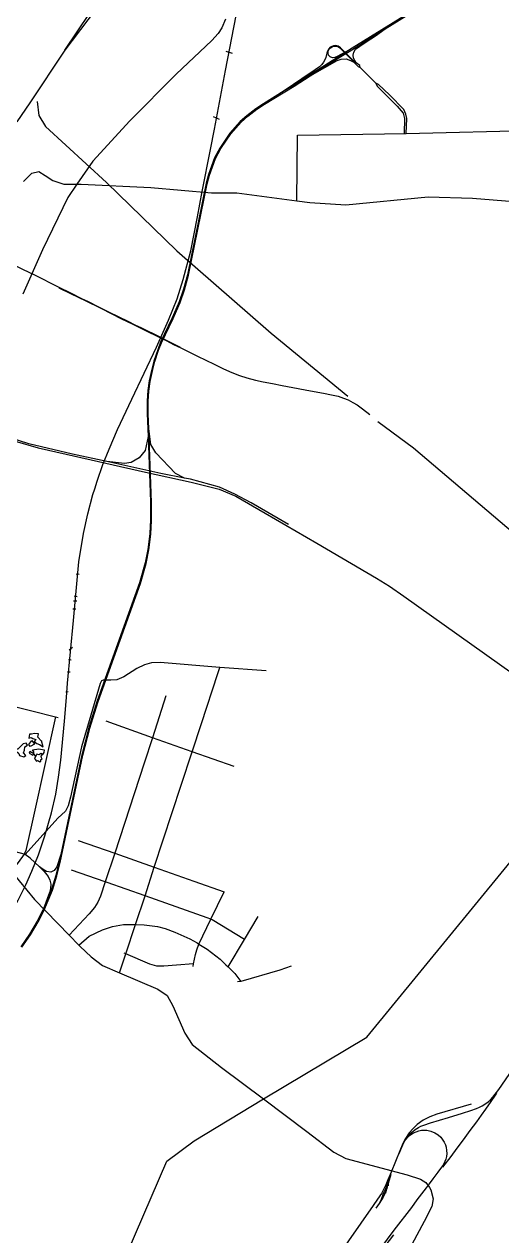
# Model space of a CAD drawing. Header units: millimetres. Extents: x 170 to 95391, y -643 to 69125.
# Drawn here: x 61526 to 67013, y 45390 to 59331 of the extents above; entities that cross this region are included whole.
import ezdxf

# ---------------------------------------------------------------- set-up
doc = ezdxf.new("R2010")
doc.units = ezdxf.units.MM
for name, color, linetype in [('railways', 4, 'Continuous'), ('roads_1', 1, 'Continuous'), ('roads_2', 2, 'Continuous'), ('roads_3', 3, 'Continuous'), ('water', 7, 'Continuous')]:
    doc.layers.add(name, color=color, linetype=linetype)

msp = doc.modelspace()

# ---------------------------------------------------------------- linework, layer by layer
at = {"layer": 'railways'}
for points in [[(61991.98, 59032.06), (62424.07, 59680.12), (62439.91, 59702.94)], [(62437.18, 59622.4), (61991.98, 59032.06), (61591.95, 58427.87), (61440.15, 58208.73)], [(63665.78, 57889.91), (63711.51, 58122.8), (63837.66, 58798.63), (63959.71, 59432.24)], [(61675.03, 58442.41), (61692.31, 58281.59), (61771.6, 58153.75), (62469.42, 57509.17), (63280.16, 56723.59), (64363.11, 55776.46), (65245, 55050.83)], [(62155.01, 53144.07), (62206.88, 53472.53), (62255.29, 53696.75), (62314.31, 53918.2), (62335.19, 53984.37), (62363.48, 54074.03), (62427.4, 54266.11), (62500.41, 54441.06), (62598.52, 54668), (62761.04, 55014.61), (63043.93, 55613.08), (63183.35, 55924.83), (63284.6, 56172.1), (63353.16, 56394.5), (63438.92, 56724.23), (63515.57, 57115.85), (63570.9, 57406.75), (63665.78, 57889.91)], [(63321.08, 55612.18), (63222.76, 55661.01), (63136.33, 55704.77), (63072.32, 55735.83), (63018.3, 55763.31), (62938.07, 55801.9), (62878.79, 55832.12), (62802.21, 55869.48), (62729.02, 55905.46), (62607.6, 55965.38), (62499.3, 56018.87), (62382.49, 56076.87), (62263.11, 56135.97), (62188.83, 56171.83), (62060.27, 56235.04), (61926.18, 56301.4), (61640.21, 56445.85), (61517.8, 56505.85), (61366.94, 56580.54), (61311.01, 56610.88), (61273.83, 56637.08), (61243.17, 56664.38), (61200.75, 56707.97), (61149, 56775.19)], [(61924.66, 56298.31), (62058.49, 56232.49), (62232.69, 56146.98), (62404.74, 56061.61), (62531.68, 55998.28), (62645.39, 55942.46), (62773.01, 55879.66), (62926.29, 55803.74), (63060.26, 55737.93), (63154.93, 55690.61), (63242.17, 55647.38), (63324.29, 55606.49), (63517.66, 55511.59), (63708.63, 55417.76), (63815.88, 55364.41), (63912.35, 55322.48), (64000.75, 55290.31), (64084.58, 55260.87), (64182.26, 55235.92), (64270.21, 55216.43), (64377.13, 55195.74), (64490.84, 55175.54), (64612.92, 55150.96), (64754.22, 55124.36), (64856.28, 55105.87), (64963.48, 55085.17), (65058.5, 55067.8), (65134, 55049.76), (65194.85, 55028.84), (65247.29, 55007.45), (65302.12, 54979.56), (65352.35, 54950.08), (65413.3, 54905.98), (65495.52, 54838.8)], [(68958.79, 52096.47), (68877.57, 52194.67), (68696.76, 52408.97), (68613.22, 52487.75), (68506.34, 52560.75), (68260.05, 52710.19), (68003.53, 52869.42), (67767.52, 53011.78), (67514.89, 53181.78), (67345.52, 53315.62), (67072.65, 53539.71), (65998.12, 54452.65), (65590.32, 54757.5)], [(62013.25, 51585.45), (62024.34, 51746.94), (62093.39, 52468.05), (62155.01, 53144.07)], [(61118.57, 48684.47), (61189.31, 48802.3), (61326.09, 49023.29), (61455.08, 49253.21), (61543.84, 49427.2), (61612.88, 49584.36), (61689.65, 49774.81), (61762.66, 49992.77), (61837.92, 50257.64), (61887.04, 50471.74), (61920.13, 50667.11), (61947.93, 50862.13), (61988.76, 51312.32), (62013.25, 51585.45)], [(65834.32, 46336.12), (65875.11, 46437.37), (65895.49, 46477.54), (65918.75, 46516.41), (65937.54, 46541.68), (65961.3, 46567.85), (65989.85, 46592.1), (66016.28, 46613.68), (66057.11, 46637.83), (66082.9, 46651.4), (66116.93, 46663.38), (66193.83, 46689.4), (66400.64, 46751), (66561.91, 46802.23), (66655.91, 46832.71), (66724.36, 46856.68), (66755.81, 46869.64), (66788.05, 46886.04), (66818.37, 46904.34), (66855.86, 46932.15), (66882.3, 46954.59), (66911.17, 46983.79), (66978.94, 47072.26), (67139.46, 47308.19)], [(66337.68, 46180.66), (66430.57, 46303.53), (66500.85, 46400.02), (66572.28, 46495.74), (66650.29, 46603.06), (66726.15, 46702.96), (66781.12, 46777.21), (66831.28, 46849.03), (66890.73, 46935.28), (66932.18, 46994.95), (66957.36, 47032)], [(66659.64, 46903.14), (66267.42, 46789.54), (66188.35, 46760.58), (66111.59, 46720.01), (66040.71, 46669.52), (65993.3, 46626.12), (65948.35, 46573.36), (65905.45, 46510.17), (65876.74, 46452.56), (65841.24, 46369.56), (65741.24, 46121.74), (65719.71, 46069.34), (65704.13, 46034.55), (65680.05, 45977.43), (65657.75, 45928.98), (65629.35, 45878.6), (65584.68, 45810.56), (65533.77, 45736.89), (65108.73, 45129.61)], [(65895.49, 46477.54), (65913.58, 46500.97), (65930.8, 46520.8), (65963.1, 46550.66), (65998.63, 46573.45), (66028.45, 46587), (66058.25, 46597.29), (66090.91, 46604.13), (66120.26, 46605.65), (66150.75, 46603.73), (66196.72, 46594.07), (66243.98, 46575.24), (66281.6, 46550.18), (66312.69, 46524.58), (66337.79, 46491.77), (66351.82, 46467.25), (66366, 46435.28), (66373.31, 46410.04), (66379.96, 46373.34), (66380.5, 46337.07), (66377.38, 46302.55), (66369.31, 46271.87), (66358.77, 46244.45), (66341.85, 46210.6), (66320.54, 46179.24), (66278.92, 46122.25), (66220.09, 46044.97), (66177.11, 45986.65), (66142.68, 45943.55), (66036.42, 45804.26), (65975.61, 45715.14), (65774.42, 45454.36), (65467.14, 45040.49)], [(65718.73, 46028.53), (65703.78, 45991.75), (65690.62, 45968.94), (65675.67, 45932.07), (65659.69, 45893.9), (65643.5, 45851.08), (65626.36, 45808.18), (65602.94, 45762.06)], [(65740.12, 46093.57), (65718.73, 46028.53), (65709.68, 45992.65), (65707.15, 45964.26)], [(65685.75, 45913.56), (65665.49, 45865.74), (65650.77, 45833.99), (65631.76, 45803.95), (65602.94, 45762.06), (65566.17, 45708.94)], [(65659.69, 45893.9), (65641.98, 45861.81)], [(65701.43, 45977.33), (65691.49, 45931.22), (65685.75, 45913.56), (65677.68, 45881.58)], [(65767.44, 45400.02), (65038.12, 44440.52), (64935.46, 44347.61), (64917.67, 44309.28), (64904.52, 44262.63), (64897.86, 44199.23), (64861.07, 44129.19), (64847.05, 44102.15), (64764.1, 44039.64), (64295.37, 43362.73), (64030.21, 43072.58), (63807.01, 42777.48), (62834.67, 41515.5)]]:
    msp.add_lwpolyline(points, dxfattribs=at)
at = {"layer": 'roads_1'}
for points in [[(67743.09, 61675.13), (67628.6, 61558.03), (67570.8, 61486.37), (67488.79, 61366.77), (67417.89, 61236.13), (67367.77, 61127.51), (67160.41, 60595), (67077.97, 60412.68), (67000.64, 60280.19), (66934.76, 60188.31), (66873.68, 60114.79), (66779.08, 60015.67), (66676.53, 59927.69), (66577.32, 59854.43), (65293.54, 59053.21), (65252.01, 59027.29)], [(65258.29, 59017.77), (65672.5, 59276.25), (66588.59, 59848.04), (66687.8, 59921.3), (66790.36, 60009.28), (66884.96, 60108.4), (66946.03, 60181.92), (67011.91, 60273.8), (67089.24, 60406.29), (67171.68, 60588.61), (67379.04, 61121.12), (67429.16, 61229.73), (67500.06, 61360.38), (67582.07, 61479.98), (67639.87, 61551.64), (67752.3, 61666.63)], [(64810.12, 58735.45), (65120.25, 58911.68), (65167.36, 58929.3), (65223.54, 58933.24), (65276.69, 58913.94), (65314.65, 58892.42), (65364.46, 58843.24), (65386.72, 58831.79), (65381.72, 58855.41), (65339.55, 58887.6), (65311.26, 58941.94), (65306.34, 58974.87), (65312.01, 59008.72), (65334.01, 59043.12), (65444.54, 59118.78), (65563.39, 59196.37), (65672.5, 59276.25)], [(65177.89, 58981.04), (65022.52, 58884.09), (64614.55, 58624.66), (64514.4, 58563.16), (64275.43, 58416.41), (64187.38, 58357.84), (64084.84, 58277.31), (64007.91, 58209.46), (63887.5, 58075.52), (63773.25, 57906.29), (63713.48, 57792.22), (63642.08, 57600.64), (63615.87, 57501.07), (63401.46, 56447.77), (63357.28, 56281.83), (63306.84, 56136.21), (63225.92, 55952.13), (63093.25, 55670.44), (63059.2, 55585.67), (63015.26, 55454.86), (62990.71, 55362.6), (62962.7, 55228.02), (62947.57, 55115.41), (62938.72, 54999.1), (62937.7, 54853.14), (62948.31, 54587.16), (62978.35, 53835.07), (62978.51, 53626.37), (62969.48, 53471.27), (62945.82, 53288.56), (62914.52, 53133.61), (62850.74, 52903.09), (62364.52, 51545.16), (62269.96, 51239.15), (62187.97, 50925.74), (61947.17, 49778.45), (61928.98, 49691.8), (61889.62, 49536.91), (61839.01, 49374.68), (61746.76, 49153.25), (61740.03, 49137.09), (61675.41, 49010.1), (61586.63, 48861.11), (61485.14, 48715.98)], [(61496.42, 48709.58), (61597.91, 48854.71), (61686.69, 49003.7), (61751.31, 49130.7), (61850.29, 49368.28), (61900.9, 49530.51), (61940.27, 49685.4), (62199.25, 50919.35), (62281.24, 51232.75), (62375.8, 51538.76), (62862.02, 52896.69), (62925.79, 53127.22), (62957.1, 53282.16), (62980.76, 53464.87), (62989.79, 53619.98), (62989.63, 53828.67), (62955.8, 54675.8), (62948.97, 54846.74), (62950, 54992.7), (62958.85, 55109.01), (62973.98, 55221.63), (63001.98, 55356.2), (63026.53, 55448.46), (63070.47, 55579.27), (63104.53, 55664.04), (63237.19, 55945.74), (63318.11, 56129.82), (63368.56, 56275.43), (63412.74, 56441.37), (63627.14, 57494.68), (63653.36, 57594.25), (63724.75, 57785.82), (63784.52, 57899.9), (63898.77, 58069.12), (64019.18, 58203.06), (64096.12, 58270.91), (64198.66, 58351.44), (64286.71, 58410.02), (64625.82, 58618.26), (64810.12, 58735.45), (65033.79, 58877.69), (65184.85, 58971.96)], [(65339.55, 58887.6), (65321.84, 58899.1), (65159.71, 59060.33), (65134.69, 59076.47), (65104.13, 59084.24), (65078.77, 59081.9), (65062.05, 59075.91), (65043.18, 59064.69), (65026.36, 59046.11), (65012.48, 59022.24), (65003.23, 58997.09), (64990.42, 58947.17), (64980.53, 58920.97), (64965.13, 58892.72), (64947.22, 58868.05), (64917.46, 58838.82), (64868.88, 58806.38), (64715.28, 58703.84), (64514.4, 58563.16)], [(65172.71, 58986.7), (65122.91, 58959.3), (65093.68, 58946.26), (65068.96, 58943.28), (65041.15, 58953.55), (65023.77, 58975.53), (65017.16, 58996.58), (65019.22, 59020.73), (65030.56, 59042.08), (65045.89, 59059.84), (65064.34, 59071.28), (65080.42, 59077.25), (65103.46, 59079.2), (65130.65, 59072.71), (65153.78, 59057.84), (65306.47, 58906.35), (65314.65, 58892.42)], [(65250.64, 59029.59), (65172.71, 58986.7)], [(65252.01, 59027.29), (65177.89, 58981.04)], [(65184.85, 58971.96), (65258.29, 59017.77)], [(65293.54, 59053.21), (65250.64, 59029.59)], [(63365.79, 54107.64), (63263.24, 54159.87), (63037.8, 54400.25), (62981.07, 54495.57), (62955.8, 54675.8)], [(62948.31, 54587.16), (62913.89, 54427.54), (62848.28, 54341.87), (62755.02, 54288.71), (62678.11, 54276.53), (62473.86, 54298.05)], [(61947.17, 49778.45), (61901.92, 49634.39), (61870.37, 49592.17), (61831.89, 49575.71), (61781.72, 49582.07), (61742.24, 49606.07), (61702.15, 49635.07), (61754.56, 49580.51), (61802.22, 49525.24), (61820.02, 49482.41), (61829.81, 49434.91), (61827.52, 49385.98), (61815.12, 49338.87), (61746.76, 49153.25)]]:
    msp.add_lwpolyline(points, dxfattribs=at)
at = {"layer": 'roads_2'}
for points in [[(63837.32, 59387.9), (63797.88, 59290.43), (63754.47, 59225.43), (63681.92, 59144.31), (63273.38, 58756.79), (62740.48, 58220.67), (62314.68, 57755.18), (62131.9, 57488.96), (62028.68, 57338.64), (61737.2, 56734.27), (61509.96, 56224.57)], [(65386.72, 58831.79), (65564.27, 58652.51)], [(65915.61, 58073.38), (65922.51, 58246.1), (65912.54, 58297.32), (65886.54, 58350.66), (65721.51, 58519.22), (65595.68, 58637.01), (65564.27, 58652.51), (65582.38, 58618.51), (65812.3, 58387.03), (65878.78, 58305.52), (65896.16, 58246.94), (65890.97, 58074.21)], [(64561.97, 53572.47), (64134.77, 53823.01), (63947.18, 53924.14), (63767.9, 54003.67), (63435.86, 54094.07), (63365.79, 54107.64), (63095.22, 54160.07), (62473.86, 54298.05), (62080.27, 54385.48), (61579.59, 54502.57), (61280.56, 54598.67), (61066.74, 54685.35), (60537.2, 54892.75), (60419.6, 54928.77)], [(60532.86, 54877.12), (61200.44, 54610.99), (61420.25, 54534.05), (61687.33, 54454.82), (62007.65, 54384.03), (62920.57, 54176.94), (63442.4, 54061.72), (63766.05, 53981.18), (63958.83, 53898.61), (64294.38, 53704.47), (64887.26, 53357.86), (65574.34, 52956.94), (65722.51, 52863.17), (65887.28, 52749.07), (68230.86, 51081.71)], [(61886.24, 51360.25), (61647.98, 50286.49)], [(62528.73, 44773.67), (63163.31, 46248.5), (63477.03, 46483.32), (64273.43, 46966.86), (65462.34, 47677.04), (67961.44, 50729.96)], [(61647.98, 50286.49), (61545.94, 49824.63), (61523.3, 49781.07), (61457.77, 49684.01), (61376.8, 49584.5), (61152.13, 49308.37), (61147.07, 49299.97), (61077.49, 49184.61), (60970.02, 48905.71), (60892.32, 48702.73), (60835.2, 48553.56), (60737.89, 48331.8), (60644.22, 48191.23), (60574.64, 48105.11), (60527.34, 48046.59), (60287.98, 47826.57)]]:
    msp.add_lwpolyline(points, dxfattribs=at)
at = {"layer": 'roads_3'}
for points in [[(63843.98, 59021.05), (63914.43, 58998.63)], [(63698.11, 58269.55), (63765.56, 58236.43)], [(62131.9, 57488.96), (62179.53, 57490.24), (62979.18, 57451.93), (63676.12, 57389.91), (63967.38, 57391.96), (64659.99, 57297.38), (64665.19, 58052.47), (65915.61, 58073.38), (67450.77, 58111.23)], [(61517.24, 57521.6), (61612.69, 57616.94), (61692.39, 57634.64), (61767.97, 57589.2), (61855.76, 57533.47), (61982.63, 57491.74), (62131.9, 57488.96)], [(64659.99, 57297.38), (64807.56, 57280.03), (65221.69, 57252.72), (66165.82, 57344.28), (66678.49, 57328.59), (67293.49, 57279.6), (68142.18, 57208.7), (68531.62, 57169.41), (68843.58, 57067.32)], [(62121.48, 53006.44), (62155.31, 53001.6)], [(56681.64, 52929.53), (57029.79, 52808.67), (57119.5, 52777.53), (57627.16, 52608.69), (58347.66, 52369.1), (58797.66, 52215.7), (59046.74, 52102.38), (59146.32, 52057.8), (59614.36, 51903.67), (59640.52, 51896.88), (59673.28, 51888.38), (60426.58, 51693.06), (60504.85, 51677.77), (60830.41, 51614.16), (60940.54, 51592.66), (61221.49, 51525.51), (61612.29, 51432.12), (61886.24, 51360.25), (61917.3, 51352.1)], [(62090.05, 52696.81), (62129.03, 52696.02)], [(62099.16, 52751.88), (62132.48, 52747.55)], [(62117.57, 52599.11), (62084.76, 52601.9)], [(62040.88, 52131.04), (62080.61, 52161.89)], [(62033.44, 52021.85), (62065.72, 52017.02)], [(64306.18, 51890.07), (63774.16, 51927.69), (63088.38, 51986.42), (62989.25, 51982.76), (62906.51, 51959.85), (62819.87, 51916.96), (62669.79, 51821.44), (62589.22, 51787.2), (62521.62, 51783.33), (62434.53, 51783.07), (62414.95, 51774.51), (62398.98, 51745.92), (62182.83, 51015.74), (62057.84, 50435.43), (62030.86, 50338.18), (61998.15, 50277.51), (61910.44, 50193.74), (61534.63, 49778.1)], [(62021.15, 51880.01), (62055.52, 51879.77)], [(62621.29, 48415.08), (62693.11, 48635.66), (62802.96, 48970.44), (62914.2, 49302.1), (63020.34, 49631.87), (63330.77, 50575.25), (63456.53, 50959.72), (63562.46, 51283.58), (63751.92, 51861.72), (63774.16, 51927.69)], [(62004.64, 51650.92), (62032.14, 51654.68)], [(63153.41, 51603.08), (62997.94, 51121.36), (62903.77, 50829.65), (62564.99, 49793.4), (62457.18, 49463.7), (62403.08, 49298.88), (62370.31, 49230.82), (62332.32, 49167.57), (62272.48, 49095.34), (62042.43, 48848.34)], [(63937.69, 50789.84), (63456.53, 50959.72), (62997.94, 51121.36), (62465.4, 51311.37)], [(61702.15, 49635.07), (61595.89, 49734.58), (61534.63, 49778.1), (61523.3, 49781.07), (61191.89, 49868), (61094.82, 49893.47), (60999.79, 49918.39), (60950.59, 49931.31), (60750.82, 49983.36), (60363.15, 50084.4), (60034.94, 50169.95), (59943.47, 50192.83), (59886.07, 50208.75), (59553.92, 50295.35), (59507.37, 50306.2), (59271.21, 50369.56), (59234.31, 50375.96)], [(62146.67, 49939.75), (62564.99, 49793.4), (63020.34, 49631.87), (63476.24, 49470.15), (63822.32, 49345.94)], [(61381.33, 49580.26), (61644.82, 49258.87), (62042.43, 48848.34), (62152.64, 48734.57), (62167.56, 48719.17), (62293.62, 48600.19), (62424.79, 48498.55), (62621.29, 48415.08), (63059.43, 48228.99), (63168.82, 48154.13), (63233.95, 48035.6), (63369.65, 47719.78), (63453.71, 47593.01), (63792.65, 47327.87), (64273.43, 46966.86), (64772.97, 46591.82), (65082.16, 46352.38), (65220.59, 46280.83), (65925.93, 46091.99), (66080.52, 46043.5), (66140.23, 46004.89), (66182.81, 45944.41), (66196.63, 45918.85), (66225.91, 45815.63), (66211.33, 45726.58), (66120.22, 45554.71), (65698.08, 44762.26)], [(64056.45, 48799.9), (63685.4, 49026.35), (63669.24, 49033.05), (63628.9, 49049.76), (63270.68, 49175.88), (62914.2, 49302.1), (62477.22, 49456.83), (62457.18, 49463.7), (62068.36, 49596.98)], [(63465.65, 48487.07), (63472.31, 48520.85), (63492.89, 48625.22), (63509.8, 48681.65), (63533.47, 48746.72), (63669.24, 49033.05), (63822.32, 49345.94)], [(62152.64, 48734.57), (62271.23, 48837.63), (62425.55, 48912.42), (62539.14, 48950.83), (62668.08, 48972.94), (62765.19, 48971.4), (62802.96, 48970.44), (62903.51, 48967.87), (63058.64, 48948.03), (63144.58, 48925.26), (63256.88, 48884.41), (63428.52, 48805.63), (63511.36, 48760.72), (63533.47, 48746.72), (63627.12, 48687.45), (63775.7, 48572.18), (63840.76, 48509.49), (63867.5, 48483.17), (63944.55, 48407.32), (64015.31, 48317.32)], [(63867.5, 48483.17), (64056.45, 48799.9), (64213.26, 49062.77)], [(63472.31, 48520.85), (63275.75, 48502.32), (63129.98, 48491.16), (63051.13, 48493.45), (62968.68, 48515.78), (62693.11, 48635.66), (62675.94, 48643.12)], [(64591.97, 48490.67), (64463.63, 48446.37), (64015.31, 48317.32), (63977, 48311.61)]]:
    msp.add_lwpolyline(points, dxfattribs=at)
at = {"layer": 'water'}
for points in [[(61643.19, 51170.44), (61609.28, 51163.53), (61586.69, 51161.64), (61579.2, 51117.79), (61579.19, 51116.78), (61604.9, 51124.76), (61623.28, 51112.37), (61660.13, 51099.86), (61638.41, 51076.53), (61670.06, 51052.82), (61701.79, 51042.38), (61744.71, 51016.54), (61722.62, 51084.1), (61722.61, 51083.08), (61683.92, 51126.23), (61689.32, 51163.98), (61643.19, 51170.44)], [(61549, 51056.74), (61512.01, 51049.86), (61477.9, 51016.41), (61454.12, 50990.03), (61430.51, 50989.18), (61431.38, 50967.73), (61461.97, 50939.94), (61471.03, 50915.37), (61521.22, 50902.76), (61543.88, 50914.85), (61518.45, 50945.66), (61529.97, 50979.27), (61534.33, 51014.99), (61564.24, 51035.19), (61549, 51056.74)], [(61611.83, 51089.99), (61642.31, 51047.91), (61592.86, 51019.68), (61579.7, 51044.28), (61611.83, 51089.99)], [(61590.41, 50963.52), (61581.02, 50943.18), (61623.97, 50920.4), (61635.37, 50936.66), (61590.41, 50963.52)], [(61659.81, 50909.94), (61635.37, 50936.66), (61636.55, 50959.12), (61620.29, 50981.7), (61695.28, 50992.39), (61754.73, 50982.78), (61750.41, 50952.17), (61734.86, 50929.82), (61716.46, 50939.14), (61696.85, 50924.99), (61671.24, 50931.29), (61659.81, 50909.94)], [(61734.86, 50929.82), (61716.46, 50939.14), (61696.85, 50924.99), (61671.24, 50931.29), (61659.81, 50909.94), (61643.25, 50890.65), (61650.3, 50872.22), (61667.6, 50852.69), (61676.9, 50860.8), (61689.16, 50853.57), (61706.55, 50845.28), (61714.8, 50851.34), (61714.94, 50871.76), (61731.39, 50875.72), (61725.34, 50891.08), (61721.36, 50907.45), (61734.86, 50929.82)]]:
    msp.add_lwpolyline(points, close=True, dxfattribs=at)

doc.saveas('drawing.dxf')
